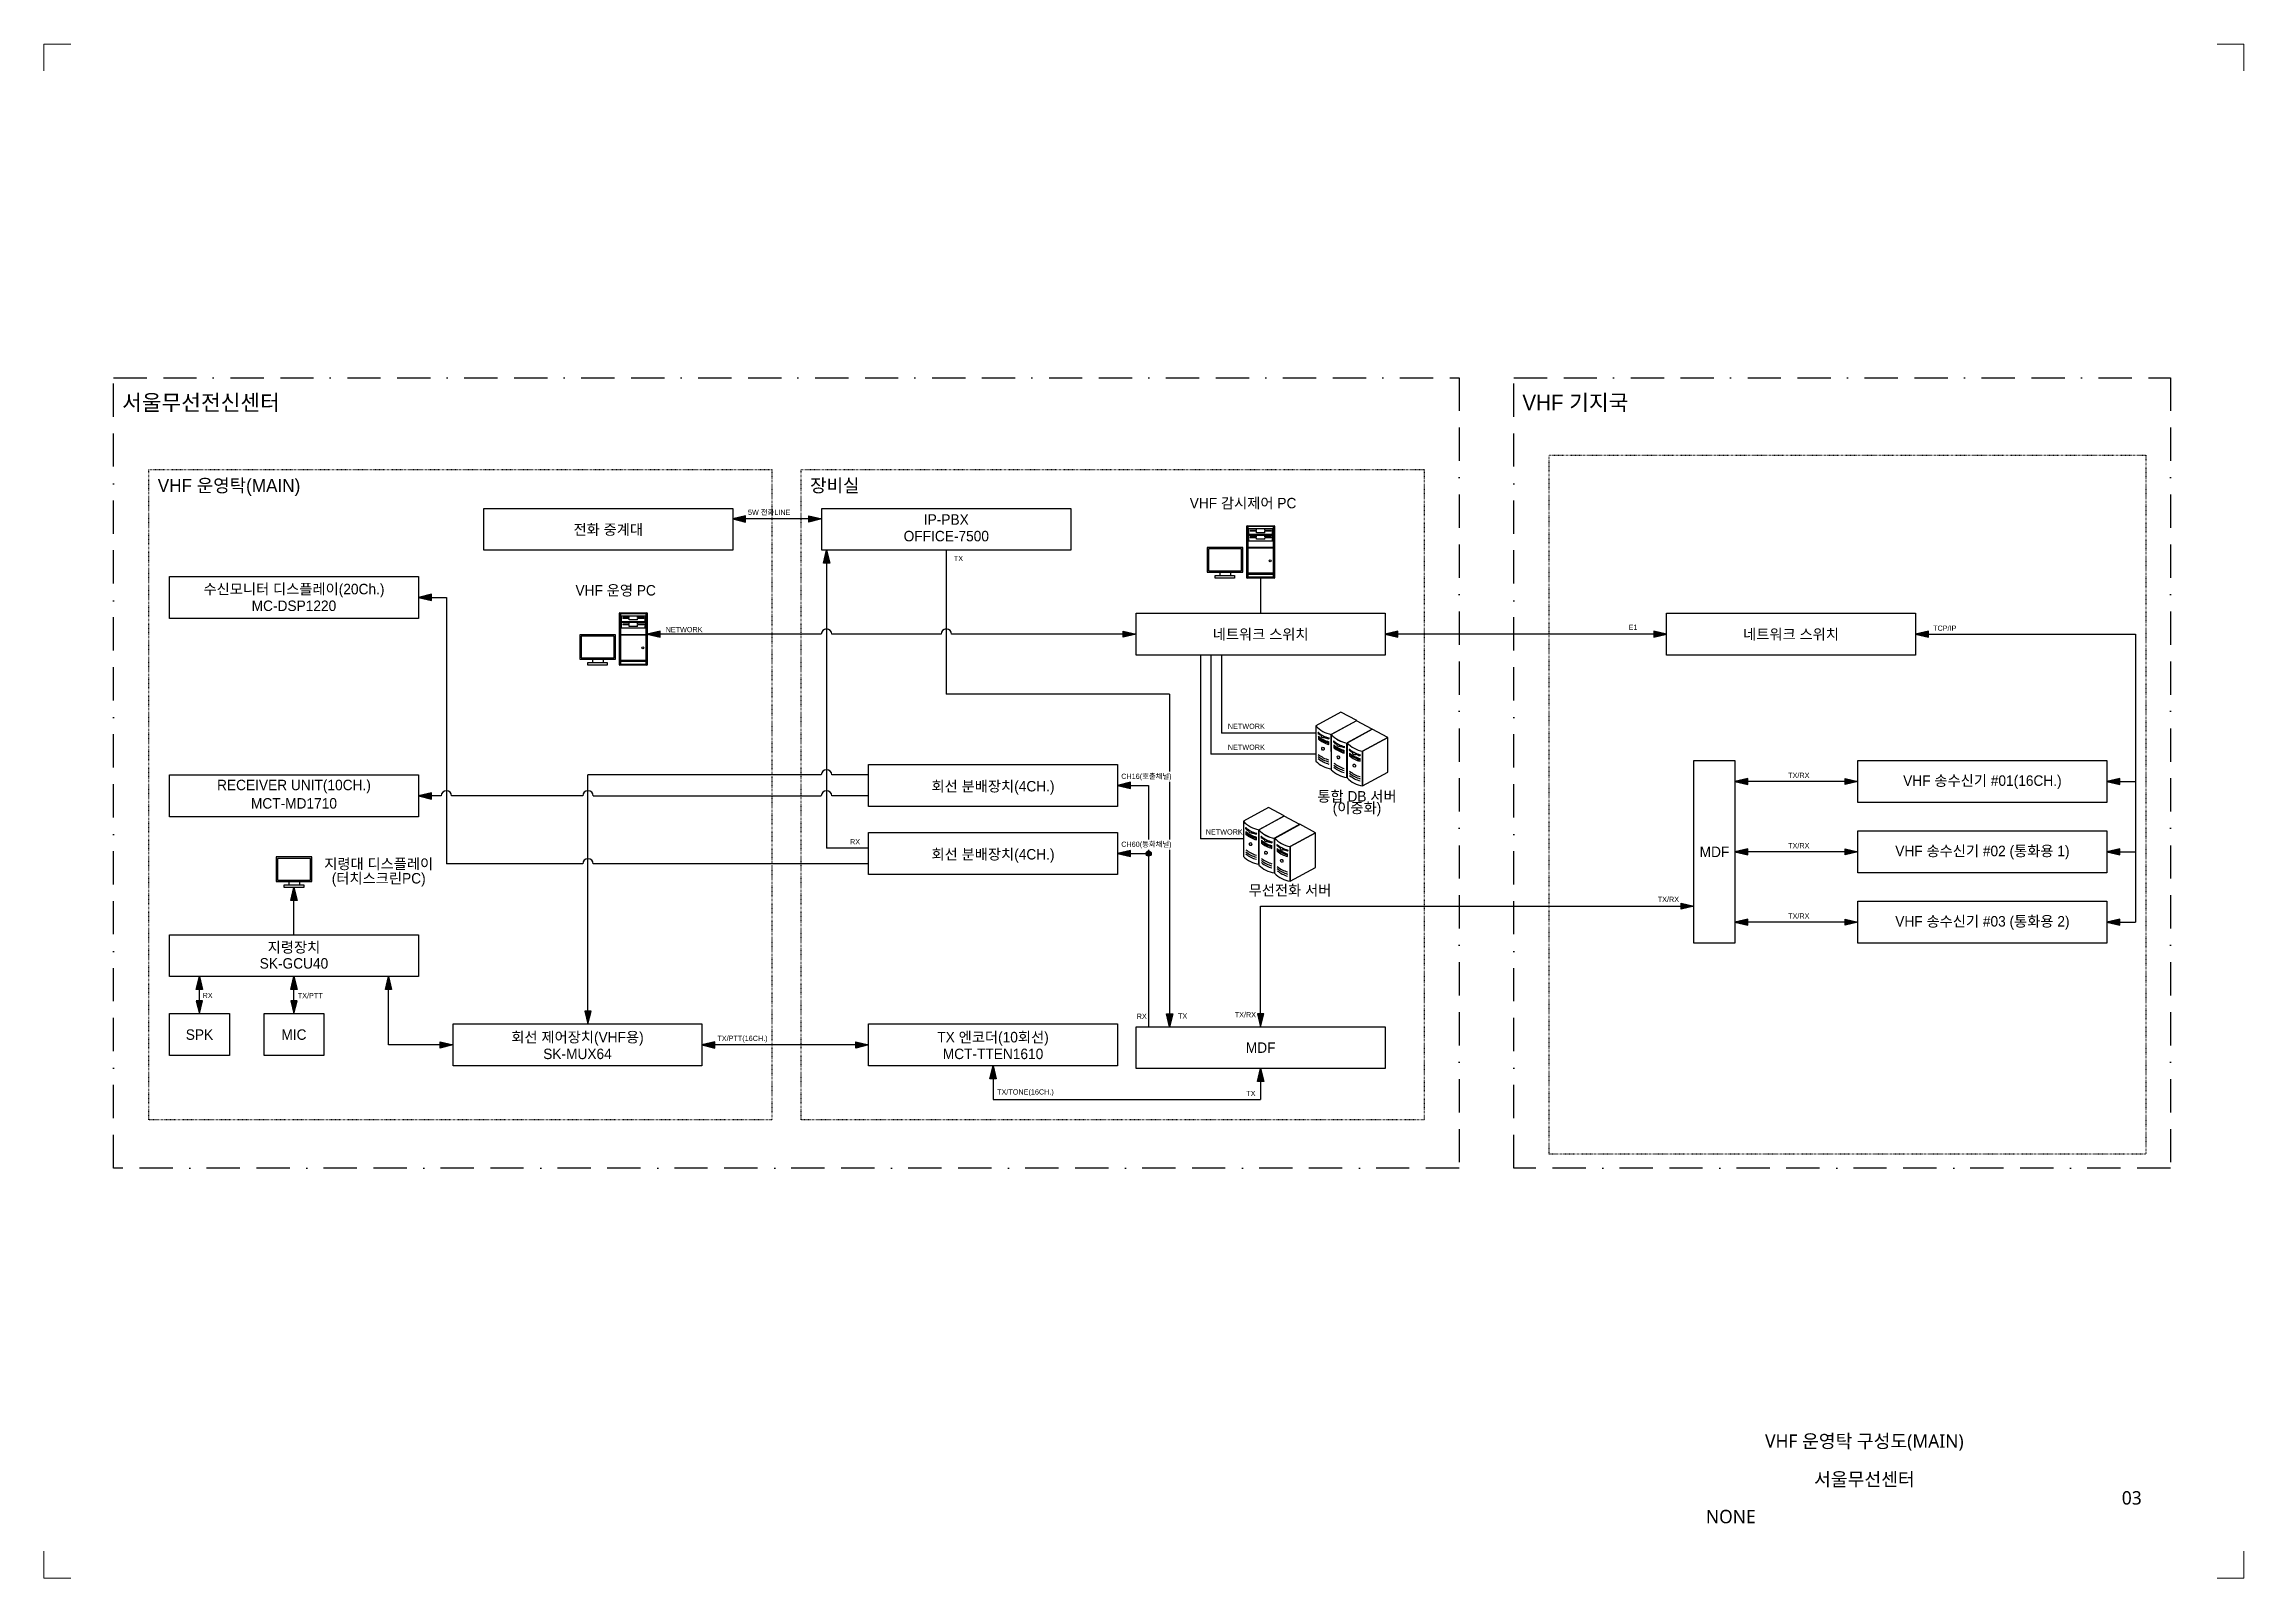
# Model space of a CAD drawing. Header units: millimetres. Extents: x 2500 to 2920, y 969 to 1262.
import ezdxf
from ezdxf.enums import TextEntityAlignment as Align
from ezdxf.lldxf.tags import DXFTag

# ---------------------------------------------------------------- set-up
doc = ezdxf.new("R2010")
doc.units = ezdxf.units.MM
doc.linetypes.add('ACAD_ISO07W100', pattern=[3, 0, -3])
doc.linetypes.add('BORDER2', pattern=[22.225, 6.35, -3.175, 6.35, -3.175, 0, -3.175])
doc.layers.add('7', color=7, linetype='Continuous')
doc.layers.add('G', color=3, linetype='Continuous')
doc.layers.add('E_SYM', color=4, linetype='Continuous', lineweight=25)
doc.layers.add('PONT', color=7, linetype='Continuous', plot=False)
doc.styles.add('STYLE1', font='malgun.ttf')
doc.styles.add('돋움', font='')
doc.styles.get('돋움').set_extended_font_data('Dotum')
tags = doc.linetypes.add('HIDDEN', pattern=[0.375, 0.25, -0.125]).pattern_tags.tags
tags[6:7] = [DXFTag(74, 4), DXFTag(75, 0), DXFTag(340, '0'), DXFTag(46, 1.0), DXFTag(50, 0.0), DXFTag(44, 0.0), DXFTag(45, 0.0)]
tags[4:5] = [DXFTag(74, 4), DXFTag(75, 0), DXFTag(340, '0'), DXFTag(46, 1.0), DXFTag(50, 0.0), DXFTag(44, 0.0), DXFTag(45, 0.0)]

# ---------------------------------------------------------------- blocks, each defined once
blk = doc.blocks.new('CONSOLE')
at = {"layer": 'E_SYM', "color": 7}
for p, q in [((1131.98, 266.48), (1131.98, 274.71)), ((1132.04, 274.77), (1136.34, 274.77)), ((1132.17, 274.67), (1132.04, 274.71)), ((1132.17, 274.67), (1132.17, 266.57)), ((1132.17, 274.67), (1136.2, 274.67)), ((1136.09, 274.26), (1132.3, 274.26)), ((1132.3, 273.35), (1132.3, 274.26)), ((1136.09, 273.35), (1132.3, 273.35)), ((1136.09, 273.22), (1132.3, 273.22)), ((1132.3, 272.31), (1132.3, 273.22)), ((1133.51, 274.03), (1132.53, 274.03)), ((1132.53, 274.03), (1132.53, 273.88)), ((1133.51, 273.88), (1132.53, 273.88)), ((1133.51, 274.03), (1133.51, 274.26)), ((1133.51, 273.65), (1133.51, 273.88)), ((1134.88, 273.65), (1133.51, 273.65)), ((1133.51, 272.99), (1133.51, 273.22)), ((1134.88, 274.03), (1134.88, 274.26)), ((1135.86, 274.03), (1134.88, 274.03)), ((1135.86, 273.88), (1134.88, 273.88)), ((1134.88, 273.65), (1134.88, 273.88)), ((1134.88, 272.99), (1134.88, 273.22)), ((1135.86, 274.03), (1135.86, 273.88)), ((1136.09, 273.35), (1136.09, 274.26)), ((1136.09, 272.31), (1136.09, 273.22)), ((1136.2, 274.67), (1136.34, 274.71)), ((1136.2, 274.67), (1136.2, 266.57)), ((1136.4, 274.71), (1136.4, 266.49)), ((1132.17, 271.34), (1136.2, 271.34)), ((1132.17, 271.27), (1136.2, 271.27)), ((1136.09, 272.31), (1132.3, 272.31)), ((1133.51, 272.99), (1132.53, 272.99)), ((1132.53, 272.99), (1132.53, 272.84)), ((1133.51, 272.84), (1132.53, 272.84)), ((1133.51, 272.62), (1133.51, 272.84)), ((1134.88, 272.62), (1133.51, 272.62)), ((1135.86, 272.99), (1134.88, 272.99)), ((1135.86, 272.84), (1134.88, 272.84)), ((1134.88, 272.62), (1134.88, 272.84)), ((1135.86, 272.99), (1135.86, 272.84)), ((1132.17, 266.57), (1132.04, 266.48)), ((1136.33, 266.42), (1132.04, 266.42)), ((1136.2, 266.57), (1132.17, 266.57)), ((1136.09, 267.21), (1132.3, 267.21)), ((1132.3, 267.02), (1132.3, 267.21)), ((1136.09, 267.02), (1132.3, 267.02)), ((1136.09, 267.02), (1136.09, 267.21)), ((1136.33, 266.49), (1136.2, 266.57))]:
    blk.add_line(p, q, dxfattribs=at)
blk.add_circle((1135.71, 269.19), 0.165, dxfattribs=at)
for centre, radius, start, end in [((1132.04, 274.71), 0.0575, 90, 180), ((1136.34, 274.71), 0.0575, 0, 90), ((1132.04, 266.48), 0.0575, 180, 270), ((1136.33, 266.49), 0.0681, 270, 0)]:
    blk.add_arc(centre, radius, start, end, dxfattribs=at)
blk = doc.blocks.new('A$C67844AE1')
at = {"layer": 'E_SYM', "color": 7, "ltscale": 3}
for p, q in [((2.44, 1.16), (2.44, 0.51)), ((4.47, 1.16), (4.47, 0.51))]:
    blk.add_line(p, q, dxfattribs=at)
for points in [[(6.84, 5.84), (0, 5.84), (0, 1.16), (6.84, 1.16)], [(6.58, 5.58), (0.26, 5.58), (0.26, 1.42), (6.58, 1.42)], [(1.57, 0.51), (5.27, 0.51), (5.27, 0), (1.57, 0)]]:
    blk.add_lwpolyline(points, close=True, dxfattribs=at)
at = {"layer": '7', "xscale": 1.199999999999818, "yscale": 1.200000000000045, "zscale": 1.2}
blk.add_blockref('CONSOLE', (-1350.79, -319.7), dxfattribs=at)
blk = doc.blocks.new('NMS1')
at = {"color": 7, "linetype": 'Continuous'}
for p, q in [((63669, 100603), (63031, 100255)), ((64068, 100390), (63669, 100603)), ((63031, 100257), (63031, 99362)), ((63095, 99992), (63095, 99923)), ((63095, 99991), (63095, 99921)), ((63095, 99977), (63095, 99960)), ((63361, 99785), (63361, 99854)), ((63361, 99784), (63361, 99853)), ((64062, 100384), (63423, 100037)), ((64062, 100384), (63423, 100037)), ((63423, 100037), (63424, 99143)), ((63424, 100039), (64068, 100390)), ((63425, 99163), (63424, 100039)), ((63424, 100038), (63424, 99143)), ((63817, 99820), (64461, 100171)), ((64462, 100177), (63824, 99829)), ((64462, 100177), (63824, 99829)), ((64461, 100171), (64062, 100384)), ((64217, 99613), (64861, 99963)), ((64861, 99963), (64462, 100177)), ((63361, 99823), (63361, 99841)), ((63487, 99773), (63487, 99704)), ((63487, 99772), (63487, 99702)), ((63487, 99758), (63487, 99741)), ((63753, 99566), (63753, 99635)), ((63753, 99565), (63753, 99634)), ((63753, 99604), (63753, 99622)), ((63817, 98944), (63817, 99820)), ((63824, 99830), (63824, 98936)), ((63824, 99829), (63824, 98936)), ((63887, 99566), (63887, 99496)), ((63887, 99565), (63887, 99495)), ((63887, 99551), (63887, 99534)), ((64153, 99358), (64153, 99428)), ((64153, 99357), (64153, 99427)), ((64153, 99397), (64153, 99414)), ((64217, 98736), (64217, 99613))]:
    blk.add_line(p, q, dxfattribs=at)
at = {"color": 153, "linetype": 'Continuous'}
for p, q in [((63669, 100603), (63031, 100256)), ((64068, 100390), (63669, 100603)), ((63031, 100256), (63031, 99362)), ((64461, 100171), (64062, 100384)), ((64861, 99963), (64462, 100177)), ((64861, 99084), (64861, 99963)), ((64217, 98736), (64861, 99084))]:
    blk.add_line(p, q, dxfattribs=at)
at = {"color": 5, "const_width": 14.8}
blk.add_lwpolyline([(63031, 99362), (63032, 100256), (63669, 100603), (64861, 99963), (64861, 99084), (64213, 98736, -0.162272), (63824, 98936, 0.290137), (63817, 98944, -0.164989), (63424, 99143, -0.54141), (63425, 99163, -0.164938)], format="xyb", close=True, dxfattribs=at)
at = {"color": 7, "linetype": 'Continuous'}
blk.add_lwpolyline([(64217, 99613), (64217, 98737), (64861, 99084), (64861, 99963)], close=True, dxfattribs=at)
for centre, major_axis, ratio, start_param, end_param in [((63556, 100667), (685, 0), 0.933867, -2.444308, -1.764246), ((63559, 100674), (693, 0), 0.933867, -2.437802, -1.766163), ((63093, 100079), (8.83, 0), 0.933867, -5.45458, -3.028221), ((63103, 100079), (19.2, 0), 0.933867, -3.049775, -2.101524), ((63541, 100530), (671, 0), 0.933867, -2.301859, -2.144298), ((63579, 100520), (745, 0), 0.933867, -2.278732, -1.868547), ((63579, 100518), (745, 0), 0.933867, -2.278732, -1.868547), ((63568, 100487), (722, 0), 0.933867, -2.285458, -1.861821), ((63534, 100411), (653, 0), 0.933867, -2.308155, -1.839124), ((63568, 100432), (722, 0), 0.933867, -2.285545, -1.861734), ((63568, 100430), (722, 0), 0.933867, -2.285545, -1.861734), ((63533, 100540), (653, 0), 0.933867, -2.299152, -1.840276), ((63234, 99991), (65.6, 0), 0.498566, -3.390679, -1.320681), ((63198, 99910), (1.6, -99.7), 0.608761, -4.20006, -2.6939), ((63541, 100530), (671, 0), 0.933867, -2.02441, -1.84542), ((63356, 99940), (13.6, 0), 0.933867, -1.349482, 1.349482), ((63952, 100455), (693, 0), 0.933867, -2.437802, -1.766163), ((63949, 100449), (685, 0), 0.933867, -2.444308, -1.764246), ((63486, 99860), (8.83, 0), 0.933867, -5.45458, -3.028221), ((63496, 99860), (19.2, 0), 0.933867, -3.049775, -2.101524), ((63926, 100321), (653, 0), 0.933867, -2.299152, -1.840276), ((63530, 99782), (672, 0), 0.933867, -2.408517, -1.728455), ((63510, 100143), (86, -764), 0.913331, -0.754749, -0.336894), ((63510, 100090), (86, -764), 0.913331, -0.754749, -0.336894), ((63510, 100036), (86, -764), 0.913331, -0.754749, -0.336894), ((63934, 100311), (671, 0), 0.933867, -2.301859, -2.144298), ((63972, 100301), (745, 0), 0.933867, -2.278732, -1.868547), ((63972, 100299), (745, 0), 0.933867, -2.278732, -1.868547), ((63960, 100268), (722, 0), 0.933867, -2.285458, -1.861821), ((63926, 100192), (653, 0), 0.933867, -2.308155, -1.839124), ((63960, 100213), (722, 0), 0.933867, -2.285545, -1.861734), ((63960, 100211), (722, 0), 0.933867, -2.285545, -1.861734), ((63903, 99924), (86, -764), 0.913331, -0.754749, -0.336894), ((63627, 99772), (65.6, 0), 0.498566, -3.390679, -1.320681), ((63591, 99691), (1.6, -99.7), 0.608761, -4.20006, -2.6939), ((63934, 100311), (671, 0), 0.933867, -2.02441, -1.84542), ((63749, 99721), (13.6, 0), 0.933867, -1.349482, 1.349482), ((64349, 100241), (685, 0), 0.933867, -2.444308, -1.764246), ((64352, 100248), (693, 0), 0.933867, -2.437802, -1.766163), ((63886, 99652), (8.83, 0), 0.933867, -5.45458, -3.028221), ((63896, 99653), (19.2, 0), 0.933867, -3.049775, -2.101524), ((64334, 100104), (671, 0), 0.933867, -2.301859, -2.144298), ((64372, 100093), (745, 0), 0.933867, -2.278732, -1.868547), ((64372, 100092), (745, 0), 0.933867, -2.278732, -1.868547), ((64361, 100060), (722, 0), 0.933867, -2.285458, -1.861821), ((64327, 99985), (653, 0), 0.933867, -2.308155, -1.839124), ((64360, 100005), (722, 0), 0.933867, -2.285545, -1.861734), ((64360, 100004), (722, 0), 0.933867, -2.285545, -1.861734), ((64326, 100113), (653, 0), 0.933867, -2.299152, -1.840276), ((64027, 99565), (65.6, 0), 0.498566, -3.390679, -1.320681), ((63991, 99484), (1.6, -99.7), 0.608761, -4.20006, -2.6939), ((64334, 100104), (671, 0), 0.933867, -2.02441, -1.84542), ((64149, 99513), (13.6, 0), 0.933867, -1.349482, 1.349482), ((63923, 99563), (672, 0), 0.933867, -2.408517, -1.728455), ((63903, 99871), (86, -764), 0.913331, -0.754749, -0.336894), ((63903, 99817), (86, -764), 0.913331, -0.754749, -0.336894), ((64323, 99356), (672, 0), 0.933867, -2.408517, -1.728455), ((64303, 99717), (86, -764), 0.913331, -0.754749, -0.336894), ((64303, 99663), (86, -764), 0.913331, -0.754749, -0.336894), ((64303, 99610), (86, -764), 0.913331, -0.754749, -0.336894)]:
    blk.add_ellipse(centre, major_axis=major_axis, ratio=ratio, start_param=start_param, end_param=end_param, dxfattribs=at)
at = {"color": 153, "linetype": 'Continuous'}
for centre in [(63530, 99782), (63923, 99563), (64323, 99356)]:
    blk.add_ellipse(centre, major_axis=(672, 0), ratio=0.933867, start_param=-2.408517, end_param=-1.728455, dxfattribs=at)
at = {"color": 7, "linetype": 'Continuous'}
for centre in [(63212, 99675), (63605, 99456), (64005, 99248)]:
    blk.add_ellipse(centre, major_axis=(14, -38.6), ratio=0.734381, dxfattribs=at)

msp = doc.modelspace()

# ---------------------------------------------------------------- hatches: boundary and pattern name
h = msp.add_hatch(color=256)
h.dxf.hatch_style = 1
h.paths.add_polyline_path([(2631.69, 1171.26), (2634.15, 1170.66), (2634.15, 1171.86)])
h = msp.add_hatch(color=256)
h.dxf.hatch_style = 1
h.paths.add_polyline_path([(2648.7, 1171.26), (2646.24, 1170.66), (2646.24, 1171.86)])
h = msp.add_hatch(color=256)
h.dxf.hatch_style = 1
h.paths.add_polyline_path([(2649.6, 1165.26), (2650.2, 1162.8), (2649, 1162.8)])
h = msp.add_hatch(color=256)
h.dxf.hatch_style = 1
h.paths.add_polyline_path([(2571.69, 1156.26), (2574.15, 1155.66), (2574.15, 1156.86)])
h = msp.add_hatch(color=256)
h.dxf.hatch_style = 1
h.paths.add_polyline_path([(2615.36, 1149.25), (2617.82, 1148.65), (2617.82, 1149.84)])
h = msp.add_hatch(color=256)
h.dxf.hatch_style = 1
h.paths.add_polyline_path([(2708.71, 1149.25), (2706.25, 1148.65), (2706.25, 1149.84)])
h = msp.add_hatch(color=256)
h.dxf.hatch_style = 1
h.paths.add_polyline_path([(2756.23, 1149.25), (2758.69, 1148.65), (2758.69, 1149.84)])
h = msp.add_hatch(color=256)
h.dxf.hatch_style = 1
h.paths.add_polyline_path([(2809.97, 1149.25), (2807.51, 1149.84), (2807.51, 1148.65)])
h = msp.add_hatch(color=256)
h.dxf.hatch_style = 1
h.paths.add_polyline_path([(2857.49, 1149.25), (2859.95, 1148.65), (2859.95, 1149.84)])
h = msp.add_hatch(color=256)
h.dxf.hatch_style = 1
h.paths.add_polyline_path([(2823.02, 1121.11), (2825.48, 1120.52), (2825.48, 1121.71)])
h = msp.add_hatch(color=256)
h.dxf.hatch_style = 1
h.paths.add_polyline_path([(2846.5, 1121.11), (2844.04, 1120.52), (2844.04, 1121.71)])
h = msp.add_hatch(color=256)
h.dxf.hatch_style = 1
h.paths.add_polyline_path([(2894.02, 1121.11), (2896.48, 1120.52), (2896.48, 1121.71)])
h = msp.add_hatch(color=256)
h.dxf.hatch_style = 1
h.paths.add_polyline_path([(2571.69, 1118.36), (2574.15, 1117.76), (2574.15, 1118.96)])
h = msp.add_hatch(color=256)
h.dxf.hatch_style = 1
h.paths.add_polyline_path([(2705.14, 1120.36), (2707.6, 1119.76), (2707.6, 1120.96)])
h = msp.add_hatch(color=256)
h.dxf.hatch_style = 1
h.paths.add_polyline_path([(2705.14, 1107.36), (2707.6, 1106.76), (2707.6, 1107.96)])
h = msp.add_hatch(color=256)
edge = h.paths.add_edge_path()
edge.add_arc((2711.08, 1107.36), 0.5, 0, 360)
h = msp.add_hatch(color=256)
h.dxf.hatch_style = 1
h.paths.add_polyline_path([(2823.02, 1107.68), (2825.48, 1107.08), (2825.48, 1108.28)])
h = msp.add_hatch(color=256)
h.dxf.hatch_style = 1
h.paths.add_polyline_path([(2846.5, 1107.68), (2844.04, 1107.08), (2844.04, 1108.28)])
h = msp.add_hatch(color=256)
h.dxf.hatch_style = 1
h.paths.add_polyline_path([(2894.02, 1107.68), (2896.48, 1107.08), (2896.48, 1108.28)])
h = msp.add_hatch(color=256)
h.dxf.hatch_style = 1
h.paths.add_polyline_path([(2547.92, 1100.86), (2548.52, 1098.39), (2547.33, 1098.39)])
h = msp.add_hatch(color=256)
h.dxf.hatch_style = 1
h.paths.add_polyline_path([(2815.19, 1097.31), (2812.73, 1096.71), (2812.73, 1097.91)])
h = msp.add_hatch(color=256)
h.dxf.hatch_style = 1
h.paths.add_polyline_path([(2823.02, 1094.24), (2825.48, 1093.65), (2825.48, 1094.84)])
h = msp.add_hatch(color=256)
h.dxf.hatch_style = 1
h.paths.add_polyline_path([(2846.5, 1094.24), (2844.04, 1093.65), (2844.04, 1094.84)])
h = msp.add_hatch(color=256)
h.dxf.hatch_style = 1
h.paths.add_polyline_path([(2894.02, 1094.24), (2896.48, 1093.65), (2896.48, 1094.84)])
h = msp.add_hatch(color=256)
h.dxf.hatch_style = 1
h.paths.add_polyline_path([(2529.88, 1083.86), (2530.48, 1081.4), (2529.28, 1081.4)])
h = msp.add_hatch(color=256)
h.dxf.hatch_style = 1
h.paths.add_polyline_path([(2547.92, 1083.86), (2548.52, 1081.4), (2547.33, 1081.4)])
h = msp.add_hatch(color=256)
h.dxf.hatch_style = 1
h.paths.add_polyline_path([(2565.97, 1083.86), (2566.57, 1081.4), (2565.37, 1081.4)])
h = msp.add_hatch(color=256)
h.dxf.hatch_style = 1
h.paths.add_polyline_path([(2529.88, 1076.78), (2530.48, 1079.24), (2529.28, 1079.24)])
h = msp.add_hatch(color=256)
h.dxf.hatch_style = 1
h.paths.add_polyline_path([(2547.92, 1076.78), (2548.52, 1079.24), (2547.33, 1079.24)])
h = msp.add_hatch(color=256)
h.dxf.hatch_style = 1
h.paths.add_polyline_path([(2604.05, 1074.82), (2604.65, 1077.28), (2603.45, 1077.28)])
h = msp.add_hatch(color=256)
h.dxf.hatch_style = 1
h.paths.add_polyline_path([(2715.08, 1074.29), (2714.48, 1076.75), (2715.68, 1076.75)])
h = msp.add_hatch(color=256)
h.dxf.hatch_style = 1
h.paths.add_polyline_path([(2732.47, 1074.29), (2733.07, 1076.75), (2731.87, 1076.75)])
h = msp.add_hatch(color=256)
h.dxf.hatch_style = 1
h.paths.add_polyline_path([(2578.29, 1070.82), (2575.83, 1070.22), (2575.83, 1071.42)])
h = msp.add_hatch(color=256)
h.dxf.hatch_style = 1
h.paths.add_polyline_path([(2625.81, 1070.82), (2628.27, 1070.22), (2628.27, 1071.42)])
h = msp.add_hatch(color=256)
h.dxf.hatch_style = 1
h.paths.add_polyline_path([(2657.62, 1070.82), (2655.16, 1070.22), (2655.16, 1071.42)])
h = msp.add_hatch(color=256)
h.dxf.hatch_style = 1
h.paths.add_polyline_path([(2681.38, 1066.82), (2681.98, 1064.36), (2680.78, 1064.36)])
h = msp.add_hatch(color=256)
h.dxf.hatch_style = 1
h.paths.add_polyline_path([(2732.47, 1066.29), (2733.07, 1063.83), (2731.87, 1063.83)])

# ---------------------------------------------------------------- linework, layer by layer
for p, q in [((2648.7, 1171.26), (2631.69, 1171.26)), ((2649.6, 1165.26), (2649.6, 1108.36)), ((2672.46, 1165.26), (2672.46, 1137.79)), ((2732.47, 1159.94), (2732.47, 1153.25)), ((2571.69, 1156.26), (2577.02, 1156.26)), ((2577.02, 1156.26), (2577.02, 1105.36)), ((2648.6, 1149.25), (2615.36, 1149.25)), ((2671.46, 1149.25), (2650.6, 1149.25)), ((2708.71, 1149.25), (2673.46, 1149.25)), ((2857.49, 1149.25), (2899.47, 1149.25)), ((2899.47, 1149.25), (2899.47, 1094.24)), ((2720.99, 1145.25), (2720.99, 1110.17)), ((2722.99, 1145.25), (2722.99, 1126.34)), ((2724.99, 1145.25), (2724.99, 1130.34)), ((2715.08, 1137.79), (2672.46, 1137.79)), ((2715.08, 1137.79), (2715.08, 1123)), ((2743.01, 1130.34), (2724.99, 1130.34)), ((2743.01, 1126.34), (2722.99, 1126.34)), ((2648.6, 1122.36), (2604.05, 1122.36)), ((2604.05, 1074.82), (2604.05, 1122.36)), ((2657.62, 1122.36), (2650.6, 1122.36)), ((2576.02, 1118.36), (2571.69, 1118.36)), ((2603.05, 1118.36), (2578.02, 1118.36)), ((2605.05, 1118.36), (2648.6, 1118.36)), ((2657.62, 1118.36), (2650.6, 1118.36)), ((2705.14, 1120.36), (2711.08, 1120.36)), ((2711.08, 1120.36), (2711.08, 1110.02)), ((2715.08, 1121.08), (2715.08, 1110.02)), ((2846.5, 1121.11), (2823.02, 1121.11)), ((2894.02, 1121.11), (2899.47, 1121.11)), ((2729.18, 1110.17), (2720.99, 1110.17)), ((2603.05, 1105.36), (2577.02, 1105.36)), ((2657.62, 1105.36), (2605.05, 1105.36)), ((2657.62, 1108.36), (2649.6, 1108.36)), ((2705.14, 1107.36), (2711.08, 1107.36)), ((2711.08, 1108.09), (2711.08, 1074.29)), ((2715.08, 1108.09), (2715.08, 1074.29)), ((2846.5, 1107.68), (2823.02, 1107.68)), ((2894.02, 1107.68), (2899.47, 1107.68)), ((2547.92, 1091.86), (2547.92, 1100.86)), ((2846.5, 1094.24), (2823.02, 1094.24)), ((2894.02, 1094.24), (2899.47, 1094.24)), ((2529.88, 1076.78), (2529.88, 1083.86)), ((2547.92, 1076.78), (2547.92, 1083.86)), ((2565.97, 1070.82), (2565.97, 1083.86)), ((2578.29, 1070.82), (2565.97, 1070.82)), ((2657.62, 1070.82), (2625.81, 1070.82)), ((2681.38, 1066.82), (2681.38, 1060.4)), ((2732.47, 1066.29), (2732.47, 1060.4)), ((2681.38, 1060.4), (2732.47, 1060.4))]:
    msp.add_line(p, q)
at = {"linetype": 'HIDDEN', "ltscale": 10}
for p, q in [((2809.97, 1149.25), (2756.23, 1149.25)), ((2732.47, 1097.31), (2815.19, 1097.31)), ((2732.47, 1074.29), (2732.47, 1097.31))]:
    msp.add_line(p, q, dxfattribs=at)
at = {"linetype": 'BORDER2'}
for points in [[(2513.47, 1198.22), (2770.37, 1198.22), (2770.37, 1047.29), (2513.47, 1047.29)], [(2780.8, 1198.22), (2906.15, 1198.22), (2906.15, 1047.29), (2780.8, 1047.29)]]:
    msp.add_lwpolyline(points, close=True, dxfattribs=at)
at = {"flags": 128}
for points in [[(2631.69, 1171.26), (2634.15, 1170.66), (2634.15, 1171.86)], [(2648.7, 1171.26), (2646.24, 1170.66), (2646.24, 1171.86)], [(2649.6, 1165.26), (2650.2, 1162.8), (2649, 1162.8)], [(2571.69, 1156.26), (2574.15, 1155.66), (2574.15, 1156.86)], [(2615.36, 1149.25), (2617.82, 1148.65), (2617.82, 1149.84)], [(2708.71, 1149.25), (2706.25, 1148.65), (2706.25, 1149.84)], [(2756.23, 1149.25), (2758.69, 1148.65), (2758.69, 1149.84)], [(2809.97, 1149.25), (2807.51, 1149.84), (2807.51, 1148.65)], [(2857.49, 1149.25), (2859.95, 1148.65), (2859.95, 1149.84)], [(2823.02, 1121.11), (2825.48, 1120.52), (2825.48, 1121.71)], [(2846.5, 1121.11), (2844.04, 1120.52), (2844.04, 1121.71)], [(2894.02, 1121.11), (2896.48, 1120.52), (2896.48, 1121.71)], [(2571.69, 1118.36), (2574.15, 1117.76), (2574.15, 1118.96)], [(2705.14, 1120.36), (2707.6, 1119.76), (2707.6, 1120.96)], [(2705.14, 1107.36), (2707.6, 1106.76), (2707.6, 1107.96)], [(2823.02, 1107.68), (2825.48, 1107.08), (2825.48, 1108.28)], [(2846.5, 1107.68), (2844.04, 1107.08), (2844.04, 1108.28)], [(2894.02, 1107.68), (2896.48, 1107.08), (2896.48, 1108.28)], [(2547.92, 1100.86), (2548.52, 1098.39), (2547.33, 1098.39)], [(2815.19, 1097.31), (2812.73, 1096.71), (2812.73, 1097.91)], [(2823.02, 1094.24), (2825.48, 1093.65), (2825.48, 1094.84)], [(2846.5, 1094.24), (2844.04, 1093.65), (2844.04, 1094.84)], [(2894.02, 1094.24), (2896.48, 1093.65), (2896.48, 1094.84)], [(2529.88, 1083.86), (2530.48, 1081.4), (2529.28, 1081.4)], [(2547.92, 1083.86), (2548.52, 1081.4), (2547.33, 1081.4)], [(2565.97, 1083.86), (2566.57, 1081.4), (2565.37, 1081.4)], [(2529.88, 1076.78), (2530.48, 1079.24), (2529.28, 1079.24)], [(2547.92, 1076.78), (2548.52, 1079.24), (2547.33, 1079.24)], [(2604.05, 1074.82), (2604.65, 1077.28), (2603.45, 1077.28)], [(2715.08, 1074.29), (2714.48, 1076.75), (2715.68, 1076.75)], [(2732.47, 1074.29), (2733.07, 1076.75), (2731.87, 1076.75)], [(2578.29, 1070.82), (2575.83, 1070.22), (2575.83, 1071.42)], [(2625.81, 1070.82), (2628.27, 1070.22), (2628.27, 1071.42)], [(2657.62, 1070.82), (2655.16, 1070.22), (2655.16, 1071.42)], [(2681.38, 1066.82), (2681.98, 1064.36), (2680.78, 1064.36)], [(2732.47, 1066.29), (2733.07, 1063.83), (2731.87, 1063.83)]]:
    msp.add_lwpolyline(points, close=True, dxfattribs=at)
msp.add_circle((2711.08, 1107.36), 0.5)
for centre in [(2649.6, 1149.25), (2672.46, 1149.25), (2649.6, 1122.36), (2577.02, 1118.36), (2604.05, 1118.36), (2649.6, 1118.36), (2604.05, 1105.36)]:
    msp.add_arc(centre, 1, 0, 180)
at = {"layer": '7', "color": 7, "linetype": 'ACAD_ISO07W100', "ltscale": 0.05}
msp.add_lwpolyline([(2639.15, 1171.66), (2639.15, 1056.53), (2520.2, 1056.53), (2520.2, 1180.67), (2639.15, 1180.67), (2639.15, 1171.66)], dxfattribs=at)
for points in [[(2644.74, 1180.67), (2763.69, 1180.67), (2763.69, 1056.53), (2644.74, 1056.53)], [(2787.53, 1183.42), (2901.48, 1183.42), (2901.48, 1049.97), (2787.53, 1049.97)]]:
    msp.add_lwpolyline(points, close=True, dxfattribs=at)
at = {"layer": '7', "color": 7, "ltscale": 3}
for points in [[(2584.17, 1173.26), (2631.69, 1173.26), (2631.69, 1165.26), (2584.17, 1165.26)], [(2648.7, 1173.26), (2696.22, 1173.26), (2696.22, 1165.26), (2648.7, 1165.26)], [(2524.16, 1160.26), (2571.69, 1160.26), (2571.69, 1152.26), (2524.16, 1152.26)], [(2708.71, 1153.25), (2756.23, 1153.25), (2756.23, 1145.25), (2708.71, 1145.25)], [(2809.97, 1153.25), (2857.49, 1153.25), (2857.49, 1145.25), (2809.97, 1145.25)], [(2524.16, 1122.36), (2571.69, 1122.36), (2571.69, 1114.36), (2524.16, 1114.36)], [(2657.62, 1124.36), (2705.14, 1124.36), (2705.14, 1116.36), (2657.62, 1116.36)], [(2815.19, 1125.11), (2823.02, 1125.11), (2823.02, 1090.24), (2815.19, 1090.24)], [(2846.5, 1125.11), (2894.02, 1125.11), (2894.02, 1117.11), (2846.5, 1117.11)], [(2657.62, 1111.36), (2705.14, 1111.36), (2705.14, 1103.36), (2657.62, 1103.36)], [(2846.5, 1111.68), (2894.02, 1111.68), (2894.02, 1103.68), (2846.5, 1103.68)], [(2846.5, 1098.24), (2894.02, 1098.24), (2894.02, 1090.24), (2846.5, 1090.24)], [(2524.16, 1091.86), (2571.69, 1091.86), (2571.69, 1083.86), (2524.16, 1083.86)], [(2524.16, 1076.78), (2535.6, 1076.78), (2535.6, 1068.78), (2524.16, 1068.78)], [(2542.21, 1076.78), (2553.64, 1076.78), (2553.64, 1068.78), (2542.21, 1068.78)], [(2578.29, 1074.82), (2625.81, 1074.82), (2625.81, 1066.82), (2578.29, 1066.82)], [(2657.62, 1074.82), (2705.14, 1074.82), (2705.14, 1066.82), (2657.62, 1066.82)], [(2708.71, 1074.29), (2756.23, 1074.29), (2756.23, 1066.29), (2708.71, 1066.29)]]:
    msp.add_lwpolyline(points, close=True, dxfattribs=at)
at = {"layer": 'E_SYM', "color": 7, "ltscale": 3}
for p, q in [((2546.94, 1102.01), (2546.94, 1101.37)), ((2548.97, 1102.01), (2548.97, 1101.37))]:
    msp.add_line(p, q, dxfattribs=at)
for points in [[(2551.34, 1106.7), (2544.5, 1106.7), (2544.5, 1102.01), (2551.34, 1102.01)], [(2551.08, 1106.43), (2544.77, 1106.43), (2544.77, 1102.28), (2551.08, 1102.28)], [(2546.07, 1101.37), (2549.78, 1101.37), (2549.78, 1100.86), (2546.07, 1100.86)]]:
    msp.add_lwpolyline(points, close=True, dxfattribs=at)
at = {"layer": 'PONT', "color": 7, "lineweight": 0}
for p, q in [((2500.2, 1261.93), (2500.2, 1261.93, 1.02)), ((2915.14, 1261.96), (2915.14, 1261.96, 1.02)), ((2920.2, 1261.93), (2920.2, 1261.93, 1.02)), ((2500.2, 969), (2500.2, 969, 1.02))]:
    msp.add_line(p, q, dxfattribs=at)
for points in [[(2500.2, 1256.83), (2500.2, 1261.93), (2505.3, 1261.93)], [(2920.2, 1256.83), (2920.2, 1261.93), (2915.1, 1261.93)], [(2505.3, 969), (2500.2, 969), (2500.2, 974.11)], [(2915.1, 969), (2920.2, 969), (2920.2, 974.11)]]:
    msp.add_lwpolyline(points, dxfattribs=at)

# ---------------------------------------------------------------- block references
for p in [(2722.23, 1159.94), (2602.47, 1143.3)]:
    msp.add_blockref('A$C67844AE1', p)
at = {"layer": 'G', "transparency": 16777216, "xscale": 0.007529365457230597, "yscale": 0.007529365457003223, "zscale": 0.007529365457121352}
for p in [(2268.42, 376.87), (2254.59, 358.67)]:
    msp.add_blockref('NMS1', p, dxfattribs=at)

# ---------------------------------------------------------------- texts
at = {"color": 7, "style": 'STYLE1'}
for s, height, p in [('VHF 운영탁 구성도(MAIN)', 2.5516, (2847.73, 995.03, 69.44)), ('서울무선센터', 2.552, (2847.73, 987.89, 69.44)), ('NONE', 2.552, (2822.22, 980.74, 69.44))]:
    msp.add_text(s, height=height, dxfattribs=at).set_placement(p, align=Align.MIDDLE)
at = {"style": 'STYLE1'}
msp.add_text('03', height=2.552, dxfattribs=at).set_placement((2898.77, 984.31), align=Align.MIDDLE_CENTER)
at = {"layer": '7', "color": 7, "ltscale": 3, "style": '돋움'}
for s, height, p in [('서울무선전신센터', 3, (2515.11, 1193.48)), ('VHF 기지국', 3, (2782.44, 1193.48)), ('VHF 운영탁(MAIN)', 2.5, (2521.92, 1177.64)), ('장비실', 2.5, (2646.46, 1177.64))]:
    msp.add_text(s, height=height, dxfattribs=at).set_placement(p, align=Align.MIDDLE_LEFT)
for s, height, p in [('5W 전화LINE', 1, (2638.64, 1172.55)), ('IP-PBX', 2, (2672.46, 1171.15)), ('VHF 감시제어 PC', 2, (2729.11, 1174.3)), ('전화 중계대', 2, (2607.93, 1169.26)), ('OFFICE-7500', 2, (2672.46, 1167.98)), ('TX', 1, (2674.78, 1163.7)), ('수신모니터 디스플레이(20Ch.)', 2, (2547.92, 1157.69)), ('MC-DSP1220', 2, (2547.92, 1154.67)), ('VHF 운영 PC', 2, (2609.34, 1157.65)), ('E1', 1, (2803.56, 1150.57)), ('TCP/IP', 1, (2863.07, 1150.41)), ('NETWORK', 1, (2622.4, 1150.13)), ('네트워크 스위치', 2, (2732.47, 1149.25)), ('네트워크 스위치', 2, (2833.73, 1149.25)), ('NETWORK', 1, (2729.74, 1131.66)), ('NETWORK', 1, (2729.74, 1127.66)), ('RECEIVER UNIT(10CH.)', 2, (2547.92, 1120.2)), ('회선 분배장치(4CH.)', 2, (2681.38, 1120.04)), ('CH16(호출채널)', 1, (2710.66, 1122.04)), ('TX/RX', 1, (2835.21, 1122.31)), ('VHF 송수신기 #01(16CH.)', 2, (2870.26, 1121.11)), ('MCT-MD1710', 2, (2547.92, 1116.94)), ('통합 DB 서버', 2, (2750.86, 1118.31)), ('(이중화)', 2, (2750.86, 1115.9)), ('RX', 1, (2655.04, 1109.61)), ('CH60(통화채널)', 1, (2710.66, 1109.06)), ('NETWORK', 1, (2725.52, 1111.49)), ('TX/RX', 1, (2835.21, 1108.88)), ('VHF 송수신기 #02 (통화용 1)', 2, (2870.26, 1107.68)), ('지령대 디스플레이', 2, (2564.1, 1105.41)), ('회선 분배장치(4CH.)', 2, (2681.38, 1107.04)), ('MDF', 2, (2819.11, 1107.68)), ('(터치스크린PC)', 2, (2564.1, 1102.46)), ('무선전화 서버', 2, (2738.07, 1100.35)), ('TX/RX', 1, (2810.31, 1098.63)), ('TX/RX', 1, (2835.21, 1095.45)), ('VHF 송수신기 #03 (통화용 2)', 2, (2870.26, 1094.24)), ('지령장치', 2, (2547.92, 1089.47)), ('SK-GCU40', 2, (2547.92, 1086.38)), ('RX', 1, (2531.44, 1080.25)), ('TX/PTT', 1, (2551.03, 1080.25)), ('RX', 1, (2709.77, 1076.28)), ('TX', 1, (2717.57, 1076.33)), ('TX/RX', 1, (2729.55, 1076.6)), ('SPK', 2, (2529.88, 1072.78)), ('MIC', 2, (2547.92, 1072.78)), ('회선 제어장치(VHF용)', 2, (2602.05, 1072.12)), ('TX/PTT(16CH.)', 1, (2633.55, 1071.94)), ('TX 엔코더(10회선)', 2, (2681.38, 1072.12)), ('MDF', 2, (2732.47, 1070.29)), ('SK-MUX64', 2, (2602.05, 1069.1)), ('MCT-TTEN1610', 2, (2681.38, 1069.1)), ('TX/TONE(16CH.)', 1, (2687.57, 1061.71)), ('TX', 1, (2730.61, 1061.54))]:
    msp.add_text(s, height=height, dxfattribs=at).set_placement(p, align=Align.MIDDLE)

doc.saveas('drawing.dxf')
